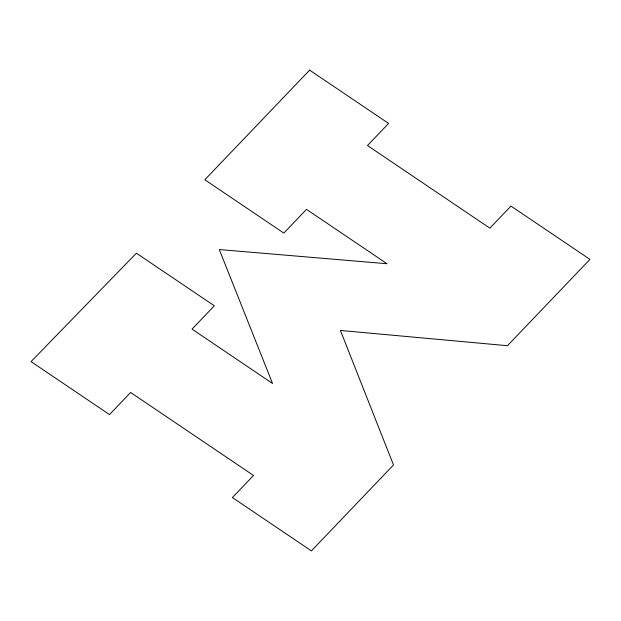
<?xml version="1.0" encoding="UTF-8"?>
<svg xmlns="http://www.w3.org/2000/svg" width="621" height="621" viewBox="0 0 621 621"><rect width="100%" height="100%" fill="white"/><g stroke="black" fill="none" stroke-linecap="round" stroke-linejoin="round"><path stroke-width="0.93" d="M309.623 70.119L204.837 179.764L283.813 233.085L306.487 209.362L387.03 263.739L219.291 249.557L272.541 383.475L192.036 329.114L214.323 305.796L136.395 253.182L31.05 361.608L109.506 414.58L130.62 392.48L253.531 475.469L232.409 497.561L311.393 550.881L393.497 464.966L340.409 330.45L507.45 345.711L589.95 259.384L510.99 206.071L489.876 228.163L367.485 145.531L388.599 123.439L309.623 70.119"/></g></svg>
